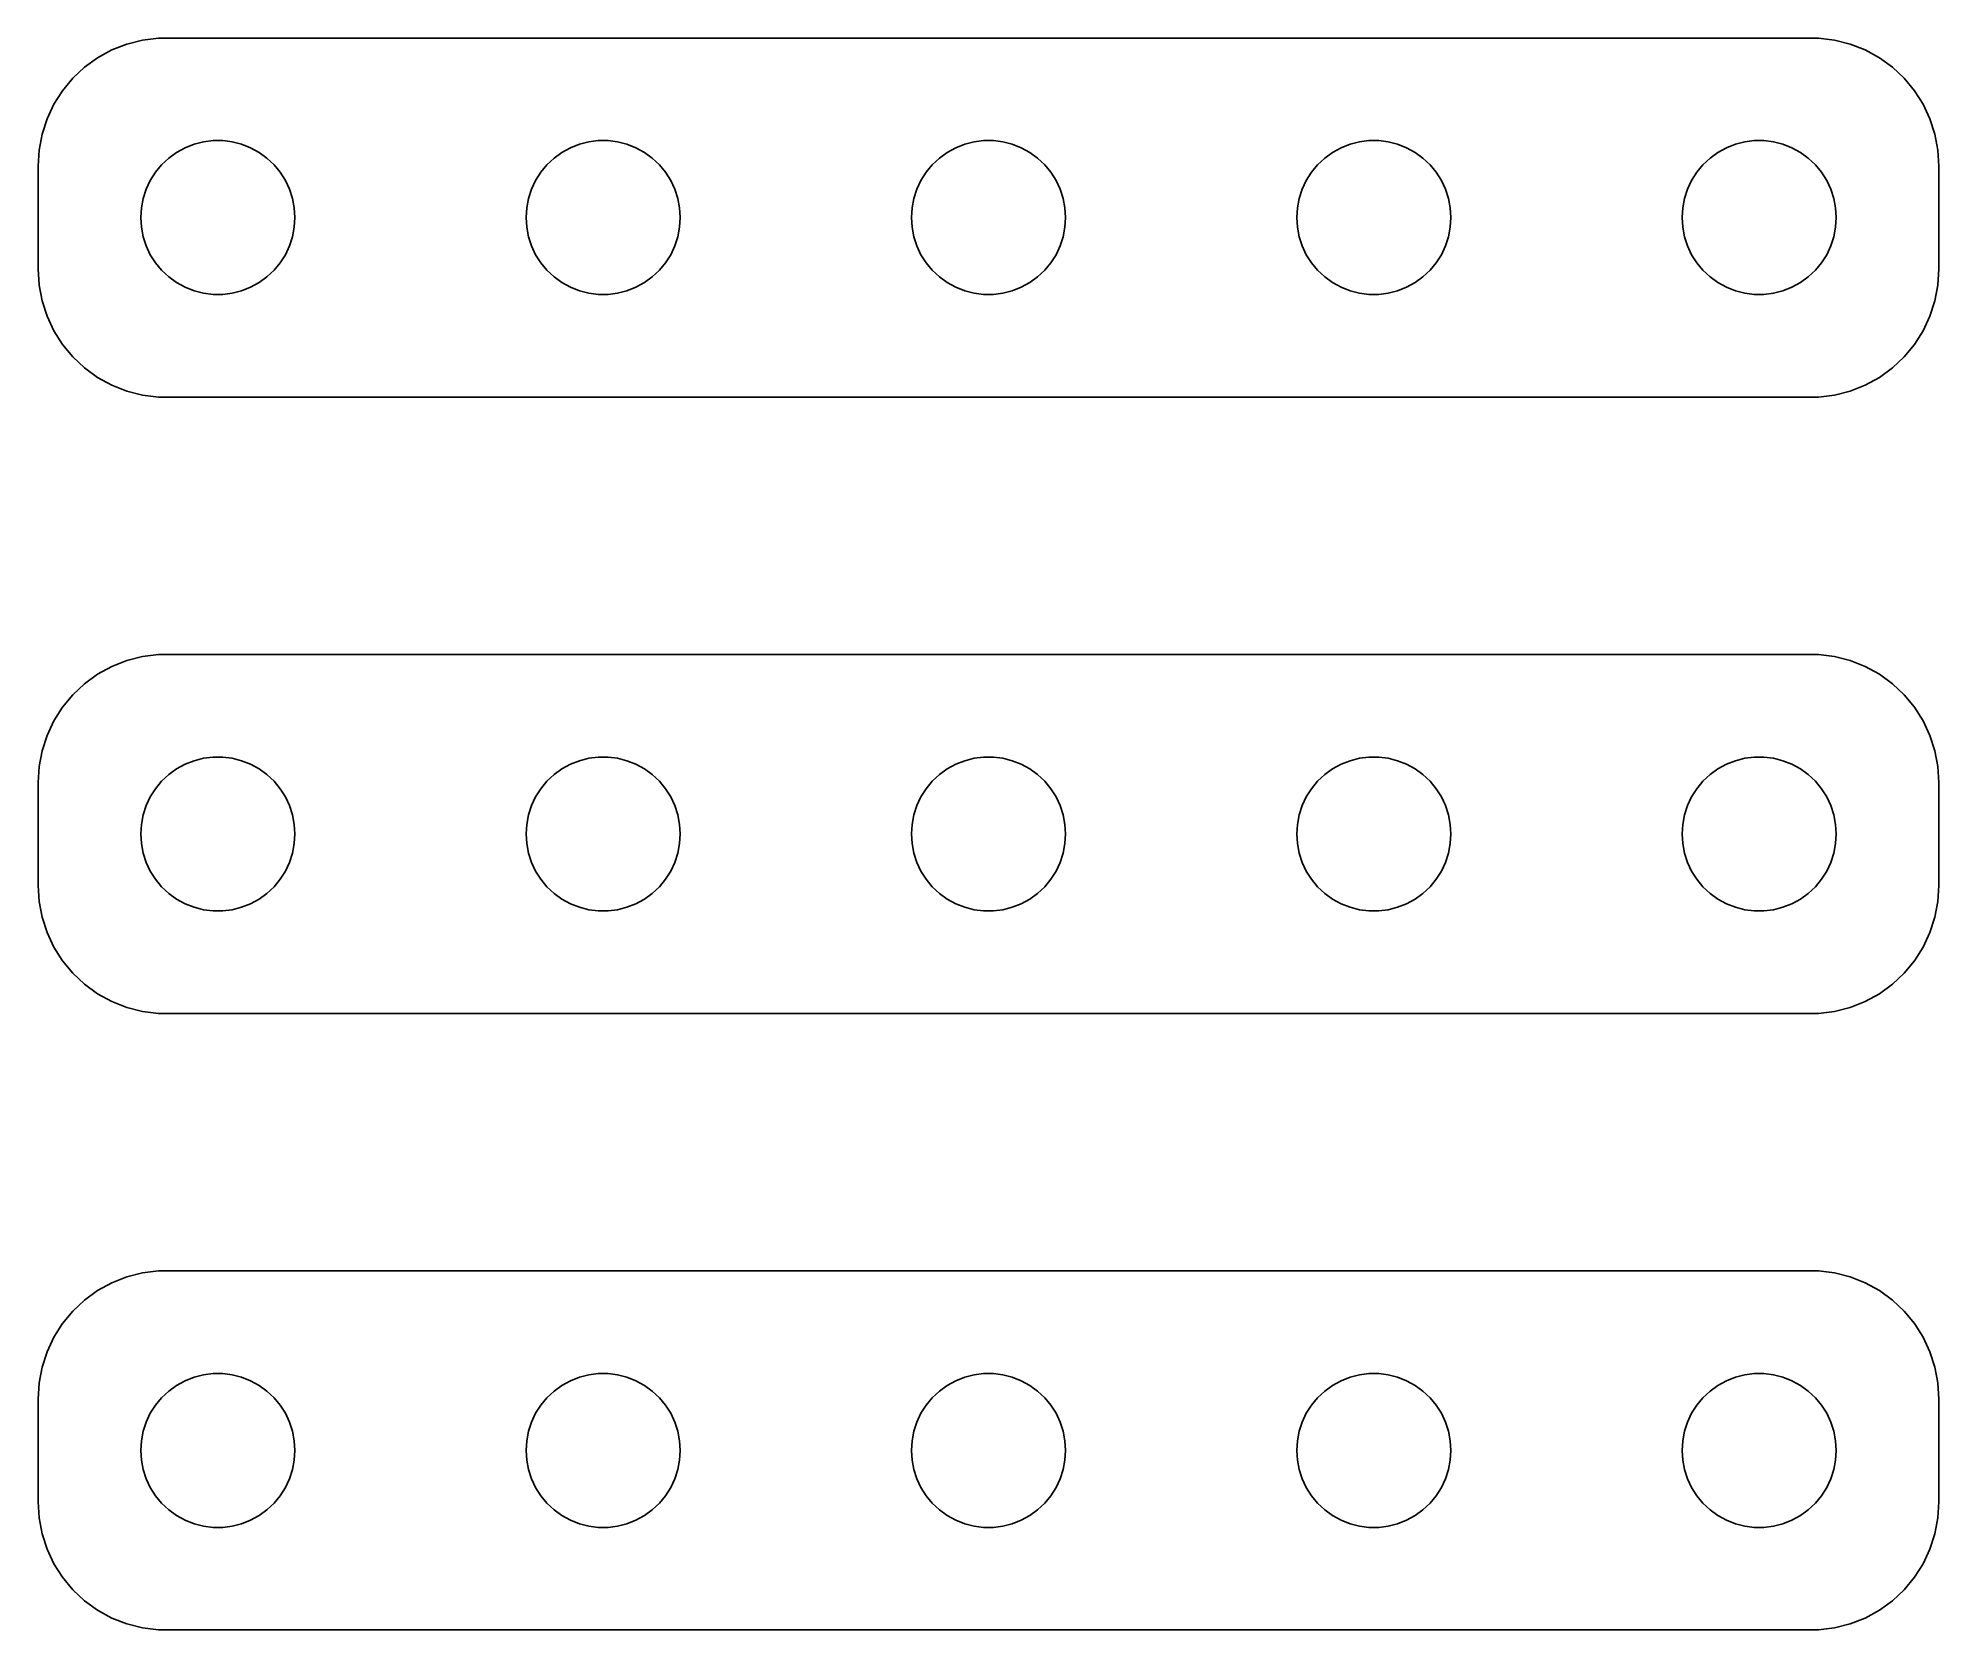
# Model space of a CAD drawing. Header units: metres. Extents: x -37 to 37, y 41 to 103.
import ezdxf

# ---------------------------------------------------------------- set-up
doc = ezdxf.new("R2010")
doc.units = ezdxf.units.M

msp = doc.modelspace()

# ---------------------------------------------------------------- linework, layer by layer
for p, q in [((-32.9369, 102.911), (-33.5451, 102.755)), ((-32.3139, 102.99), (-32.9369, 102.911)), ((32.3139, 102.99), (-32.3139, 102.99)), ((32.9369, 102.911), (32.3139, 102.99)), ((33.5451, 102.755), (32.9369, 102.911)), ((-34.6791, 102.222), (-35.1871, 101.853)), ((-34.1289, 102.524), (-34.6791, 102.222)), ((-33.5451, 102.755), (-34.1289, 102.524)), ((34.1289, 102.524), (33.5451, 102.755)), ((34.6791, 102.222), (34.1289, 102.524)), ((35.1871, 101.853), (34.6791, 102.222)), ((-35.6448, 101.423), (-36.0451, 100.939)), ((-35.1871, 101.853), (-35.6448, 101.423)), ((35.6448, 101.423), (35.1871, 101.853)), ((36.0451, 100.939), (35.6448, 101.423)), ((-36.0451, 100.939), (-36.3815, 100.409)), ((36.3815, 100.409), (36.0451, 100.939)), ((-36.3815, 100.409), (-36.6489, 99.8406)), ((36.6489, 99.8406), (36.3815, 100.409)), ((-36.8429, 99.2434), (-36.9606, 98.6267)), ((-36.6489, 99.8406), (-36.8429, 99.2434)), ((36.8429, 99.2434), (36.6489, 99.8406)), ((36.9606, 98.6267), (36.8429, 99.2434)), ((-36.9606, 98.6267), (-37, 98)), ((-31.9123, 98.3115), (-31.6075, 98.533)), ((-31.6075, 98.533), (-31.2773, 98.7145)), ((-31.2773, 98.7145), (-30.927, 98.8532)), ((-30.927, 98.8532), (-30.5621, 98.9469)), ((-30.5621, 98.9469), (-30.1884, 98.9941)), ((-30.1884, 98.9941), (-29.8116, 98.9941)), ((-29.8116, 98.9941), (-29.4379, 98.9469)), ((-29.4379, 98.9469), (-29.0729, 98.8532)), ((-29.0729, 98.8532), (-28.7227, 98.7145)), ((-28.7227, 98.7145), (-28.3925, 98.533)), ((-28.3925, 98.533), (-28.0877, 98.3115)), ((-16.9123, 98.3115), (-16.6075, 98.533)), ((-16.6075, 98.533), (-16.2773, 98.7145)), ((-16.2773, 98.7145), (-15.927, 98.8532)), ((-15.927, 98.8532), (-15.5621, 98.9469)), ((-15.5621, 98.9469), (-15.1884, 98.9941)), ((-15.1884, 98.9941), (-14.8116, 98.9941)), ((-14.8116, 98.9941), (-14.4379, 98.9469)), ((-14.4379, 98.9469), (-14.0729, 98.8532)), ((-14.0729, 98.8532), (-13.7227, 98.7145)), ((-13.7227, 98.7145), (-13.3925, 98.533)), ((-13.3925, 98.533), (-13.0877, 98.3115)), ((-1.91226, 98.3115), (-1.60747, 98.533)), ((-1.60747, 98.533), (-1.27733, 98.7145)), ((-1.27733, 98.7145), (-0.92705, 98.8532)), ((-0.92705, 98.8532), (-0.56213, 98.9469)), ((-0.56213, 98.9469), (-0.18837, 98.9941)), ((-0.18837, 98.9941), (0.18837, 98.9941)), ((0.18837, 98.9941), (0.56213, 98.9469)), ((0.56213, 98.9469), (0.92705, 98.8532)), ((0.92705, 98.8532), (1.27733, 98.7145)), ((1.27733, 98.7145), (1.60747, 98.533)), ((1.60747, 98.533), (1.91226, 98.3115)), ((13.0877, 98.3115), (13.3925, 98.533)), ((13.3925, 98.533), (13.7227, 98.7145)), ((13.7227, 98.7145), (14.0729, 98.8532)), ((14.0729, 98.8532), (14.4379, 98.9469)), ((14.4379, 98.9469), (14.8116, 98.9941)), ((14.8116, 98.9941), (15.1884, 98.9941)), ((15.1884, 98.9941), (15.5621, 98.9469)), ((15.5621, 98.9469), (15.927, 98.8532)), ((15.927, 98.8532), (16.2773, 98.7145)), ((16.2773, 98.7145), (16.6075, 98.533)), ((16.6075, 98.533), (16.9123, 98.3115)), ((28.0877, 98.3115), (28.3925, 98.533)), ((28.3925, 98.533), (28.7227, 98.7145)), ((28.7227, 98.7145), (29.0729, 98.8532)), ((29.0729, 98.8532), (29.4379, 98.9469)), ((29.4379, 98.9469), (29.8116, 98.9941)), ((29.8116, 98.9941), (30.1884, 98.9941)), ((30.1884, 98.9941), (30.5621, 98.9469)), ((30.5621, 98.9469), (30.927, 98.8532)), ((30.927, 98.8532), (31.2773, 98.7145)), ((31.2773, 98.7145), (31.6075, 98.533)), ((31.6075, 98.533), (31.9123, 98.3115)), ((37, 98), (36.9606, 98.6267)), ((-37, 98), (-37, 94)), ((-32.6289, 97.4453), (-32.427, 97.7634)), ((-32.427, 97.7634), (-32.1869, 98.0536)), ((-32.1869, 98.0536), (-31.9123, 98.3115)), ((-28.0877, 98.3115), (-27.8131, 98.0536)), ((-27.8131, 98.0536), (-27.5729, 97.7634)), ((-27.5729, 97.7634), (-27.3711, 97.4453)), ((-17.6289, 97.4453), (-17.427, 97.7634)), ((-17.427, 97.7634), (-17.1869, 98.0536)), ((-17.1869, 98.0536), (-16.9123, 98.3115)), ((-13.0877, 98.3115), (-12.8131, 98.0536)), ((-12.8131, 98.0536), (-12.5729, 97.7634)), ((-12.5729, 97.7634), (-12.3711, 97.4453)), ((-2.62891, 97.4453), (-2.42705, 97.7634)), ((-2.42705, 97.7634), (-2.1869, 98.0536)), ((-2.1869, 98.0536), (-1.91226, 98.3115)), ((1.91226, 98.3115), (2.1869, 98.0536)), ((2.1869, 98.0536), (2.42705, 97.7634)), ((2.42705, 97.7634), (2.62891, 97.4453)), ((12.3711, 97.4453), (12.5729, 97.7634)), ((12.5729, 97.7634), (12.8131, 98.0536)), ((12.8131, 98.0536), (13.0877, 98.3115)), ((16.9123, 98.3115), (17.1869, 98.0536)), ((17.1869, 98.0536), (17.427, 97.7634)), ((17.427, 97.7634), (17.6289, 97.4453)), ((27.3711, 97.4453), (27.5729, 97.7634)), ((27.5729, 97.7634), (27.8131, 98.0536)), ((27.8131, 98.0536), (28.0877, 98.3115)), ((31.9123, 98.3115), (32.1869, 98.0536)), ((32.1869, 98.0536), (32.427, 97.7634)), ((32.427, 97.7634), (32.6289, 97.4453)), ((37, 94), (37, 98)), ((-32.9057, 96.7461), (-32.7893, 97.1044)), ((-32.7893, 97.1044), (-32.6289, 97.4453)), ((-27.3711, 97.4453), (-27.2107, 97.1044)), ((-27.2107, 97.1044), (-27.0942, 96.7461)), ((-17.9057, 96.7461), (-17.7893, 97.1044)), ((-17.7893, 97.1044), (-17.6289, 97.4453)), ((-12.3711, 97.4453), (-12.2107, 97.1044)), ((-12.2107, 97.1044), (-12.0942, 96.7461)), ((-2.90575, 96.7461), (-2.78932, 97.1044)), ((-2.78932, 97.1044), (-2.62891, 97.4453)), ((2.62891, 97.4453), (2.78932, 97.1044)), ((2.78932, 97.1044), (2.90575, 96.7461)), ((12.0942, 96.7461), (12.2107, 97.1044)), ((12.2107, 97.1044), (12.3711, 97.4453)), ((17.6289, 97.4453), (17.7893, 97.1044)), ((17.7893, 97.1044), (17.9057, 96.7461)), ((27.0942, 96.7461), (27.2107, 97.1044)), ((27.2107, 97.1044), (27.3711, 97.4453)), ((32.6289, 97.4453), (32.7893, 97.1044)), ((32.7893, 97.1044), (32.9057, 96.7461)), ((-33, 96), (-32.9763, 96.376)), ((-32.9763, 96.376), (-32.9057, 96.7461)), ((-27.0942, 96.7461), (-27.0237, 96.376)), ((-27.0237, 96.376), (-27, 96)), ((-18, 96), (-17.9763, 96.376)), ((-17.9763, 96.376), (-17.9057, 96.7461)), ((-12.0942, 96.7461), (-12.0237, 96.376)), ((-12.0237, 96.376), (-12, 96)), ((-3, 96), (-2.97633, 96.376)), ((-2.97633, 96.376), (-2.90575, 96.7461)), ((2.90575, 96.7461), (2.97633, 96.376)), ((2.97633, 96.376), (3, 96)), ((12, 96), (12.0237, 96.376)), ((12.0237, 96.376), (12.0942, 96.7461)), ((17.9057, 96.7461), (17.9763, 96.376)), ((17.9763, 96.376), (18, 96)), ((27, 96), (27.0237, 96.376)), ((27.0237, 96.376), (27.0942, 96.7461)), ((32.9057, 96.7461), (32.9763, 96.376)), ((32.9763, 96.376), (33, 96)), ((-32.9763, 95.624), (-33, 96)), ((-32.9057, 95.2539), (-32.9763, 95.624)), ((-27.0237, 95.624), (-27.0942, 95.2539)), ((-27, 96), (-27.0237, 95.624)), ((-17.9763, 95.624), (-18, 96)), ((-17.9057, 95.2539), (-17.9763, 95.624)), ((-12.0237, 95.624), (-12.0942, 95.2539)), ((-12, 96), (-12.0237, 95.624)), ((-2.97633, 95.624), (-3, 96)), ((-2.90575, 95.2539), (-2.97633, 95.624)), ((2.97633, 95.624), (2.90575, 95.2539)), ((3, 96), (2.97633, 95.624)), ((12.0237, 95.624), (12, 96)), ((12.0942, 95.2539), (12.0237, 95.624)), ((17.9763, 95.624), (17.9057, 95.2539)), ((18, 96), (17.9763, 95.624)), ((27.0237, 95.624), (27, 96)), ((27.0942, 95.2539), (27.0237, 95.624)), ((32.9763, 95.624), (32.9057, 95.2539)), ((33, 96), (32.9763, 95.624)), ((-32.7893, 94.8956), (-32.9057, 95.2539)), ((-32.6289, 94.5547), (-32.7893, 94.8956)), ((-27.2107, 94.8956), (-27.3711, 94.5547)), ((-27.0942, 95.2539), (-27.2107, 94.8956)), ((-17.7893, 94.8956), (-17.9057, 95.2539)), ((-17.6289, 94.5547), (-17.7893, 94.8956)), ((-12.2107, 94.8956), (-12.3711, 94.5547)), ((-12.0942, 95.2539), (-12.2107, 94.8956)), ((-2.78932, 94.8956), (-2.90575, 95.2539)), ((-2.62891, 94.5547), (-2.78932, 94.8956)), ((2.78932, 94.8956), (2.62891, 94.5547)), ((2.90575, 95.2539), (2.78932, 94.8956)), ((12.2107, 94.8956), (12.0942, 95.2539)), ((12.3711, 94.5547), (12.2107, 94.8956)), ((17.7893, 94.8956), (17.6289, 94.5547)), ((17.9057, 95.2539), (17.7893, 94.8956)), ((27.2107, 94.8956), (27.0942, 95.2539)), ((27.3711, 94.5547), (27.2107, 94.8956)), ((32.7893, 94.8956), (32.6289, 94.5547)), ((32.9057, 95.2539), (32.7893, 94.8956)), ((-37, 94), (-36.9606, 93.3733)), ((-32.427, 94.2366), (-32.6289, 94.5547)), ((-32.1869, 93.9464), (-32.427, 94.2366)), ((-27.5729, 94.2366), (-27.8131, 93.9464)), ((-27.3711, 94.5547), (-27.5729, 94.2366)), ((-17.427, 94.2366), (-17.6289, 94.5547)), ((-17.1869, 93.9464), (-17.427, 94.2366)), ((-12.5729, 94.2366), (-12.8131, 93.9464)), ((-12.3711, 94.5547), (-12.5729, 94.2366)), ((-2.42705, 94.2366), (-2.62891, 94.5547)), ((-2.1869, 93.9464), (-2.42705, 94.2366)), ((2.42705, 94.2366), (2.1869, 93.9464)), ((2.62891, 94.5547), (2.42705, 94.2366)), ((12.5729, 94.2366), (12.3711, 94.5547)), ((12.8131, 93.9464), (12.5729, 94.2366)), ((17.427, 94.2366), (17.1869, 93.9464)), ((17.6289, 94.5547), (17.427, 94.2366)), ((27.5729, 94.2366), (27.3711, 94.5547)), ((27.8131, 93.9464), (27.5729, 94.2366)), ((32.427, 94.2366), (32.1869, 93.9464)), ((32.6289, 94.5547), (32.427, 94.2366)), ((36.9606, 93.3733), (37, 94)), ((-36.9606, 93.3733), (-36.8429, 92.7566)), ((-31.9123, 93.6885), (-32.1869, 93.9464)), ((-31.6075, 93.467), (-31.9123, 93.6885)), ((-31.2773, 93.2855), (-31.6075, 93.467)), ((-30.927, 93.1468), (-31.2773, 93.2855)), ((-28.7227, 93.2855), (-29.0729, 93.1468)), ((-28.3925, 93.467), (-28.7227, 93.2855)), ((-28.0877, 93.6885), (-28.3925, 93.467)), ((-27.8131, 93.9464), (-28.0877, 93.6885)), ((-16.9123, 93.6885), (-17.1869, 93.9464)), ((-16.6075, 93.467), (-16.9123, 93.6885)), ((-16.2773, 93.2855), (-16.6075, 93.467)), ((-15.927, 93.1468), (-16.2773, 93.2855)), ((-13.7227, 93.2855), (-14.0729, 93.1468)), ((-13.3925, 93.467), (-13.7227, 93.2855)), ((-13.0877, 93.6885), (-13.3925, 93.467)), ((-12.8131, 93.9464), (-13.0877, 93.6885)), ((-1.91226, 93.6885), (-2.1869, 93.9464)), ((-1.60747, 93.467), (-1.91226, 93.6885)), ((-1.27733, 93.2855), (-1.60747, 93.467)), ((-0.92705, 93.1468), (-1.27733, 93.2855)), ((1.27733, 93.2855), (0.92705, 93.1468)), ((1.60747, 93.467), (1.27733, 93.2855)), ((1.91226, 93.6885), (1.60747, 93.467)), ((2.1869, 93.9464), (1.91226, 93.6885)), ((13.0877, 93.6885), (12.8131, 93.9464)), ((13.3925, 93.467), (13.0877, 93.6885)), ((13.7227, 93.2855), (13.3925, 93.467)), ((14.0729, 93.1468), (13.7227, 93.2855)), ((16.2773, 93.2855), (15.927, 93.1468)), ((16.6075, 93.467), (16.2773, 93.2855)), ((16.9123, 93.6885), (16.6075, 93.467)), ((17.1869, 93.9464), (16.9123, 93.6885)), ((28.0877, 93.6885), (27.8131, 93.9464)), ((28.3925, 93.467), (28.0877, 93.6885)), ((28.7227, 93.2855), (28.3925, 93.467)), ((29.0729, 93.1468), (28.7227, 93.2855)), ((31.2773, 93.2855), (30.927, 93.1468)), ((31.6075, 93.467), (31.2773, 93.2855)), ((31.9123, 93.6885), (31.6075, 93.467)), ((32.1869, 93.9464), (31.9123, 93.6885)), ((36.8429, 92.7566), (36.9606, 93.3733)), ((-36.8429, 92.7566), (-36.6489, 92.1594)), ((-30.5621, 93.0531), (-30.927, 93.1468)), ((-30.1884, 93.0059), (-30.5621, 93.0531)), ((-29.8116, 93.0059), (-30.1884, 93.0059)), ((-29.4379, 93.0531), (-29.8116, 93.0059)), ((-29.0729, 93.1468), (-29.4379, 93.0531)), ((-15.5621, 93.0531), (-15.927, 93.1468)), ((-15.1884, 93.0059), (-15.5621, 93.0531)), ((-14.8116, 93.0059), (-15.1884, 93.0059)), ((-14.4379, 93.0531), (-14.8116, 93.0059)), ((-14.0729, 93.1468), (-14.4379, 93.0531)), ((-0.56213, 93.0531), (-0.92705, 93.1468)), ((-0.18837, 93.0059), (-0.56213, 93.0531)), ((0.18837, 93.0059), (-0.18837, 93.0059)), ((0.56213, 93.0531), (0.18837, 93.0059)), ((0.92705, 93.1468), (0.56213, 93.0531)), ((14.4379, 93.0531), (14.0729, 93.1468)), ((14.8116, 93.0059), (14.4379, 93.0531)), ((15.1884, 93.0059), (14.8116, 93.0059)), ((15.5621, 93.0531), (15.1884, 93.0059)), ((15.927, 93.1468), (15.5621, 93.0531)), ((29.4379, 93.0531), (29.0729, 93.1468)), ((29.8116, 93.0059), (29.4379, 93.0531)), ((30.1884, 93.0059), (29.8116, 93.0059)), ((30.5621, 93.0531), (30.1884, 93.0059)), ((30.927, 93.1468), (30.5621, 93.0531)), ((36.6489, 92.1594), (36.8429, 92.7566)), ((-36.6489, 92.1594), (-36.3815, 91.5912)), ((36.3815, 91.5912), (36.6489, 92.1594)), ((-36.3815, 91.5912), (-36.0451, 91.0611)), ((-36.0451, 91.0611), (-35.6448, 90.5773)), ((35.6448, 90.5773), (36.0451, 91.0611)), ((36.0451, 91.0611), (36.3815, 91.5912)), ((-35.6448, 90.5773), (-35.1871, 90.1474)), ((35.1871, 90.1474), (35.6448, 90.5773)), ((-35.1871, 90.1474), (-34.6791, 89.7784)), ((-34.6791, 89.7784), (-34.1289, 89.4759)), ((34.1289, 89.4759), (34.6791, 89.7784)), ((34.6791, 89.7784), (35.1871, 90.1474)), ((-34.1289, 89.4759), (-33.5451, 89.2447)), ((-33.5451, 89.2447), (-32.9369, 89.0886)), ((-32.9369, 89.0886), (-32.3139, 89.0099)), ((-32.3139, 89.0099), (32.3139, 89.0099)), ((32.3139, 89.0099), (32.9369, 89.0886)), ((32.9369, 89.0886), (33.5451, 89.2447)), ((33.5451, 89.2447), (34.1289, 89.4759)), ((-34.1289, 78.5241), (-34.6791, 78.2216)), ((-33.5451, 78.7553), (-34.1289, 78.5241)), ((-32.9369, 78.9114), (-33.5451, 78.7553)), ((-32.3139, 78.9901), (-32.9369, 78.9114)), ((32.3139, 78.9901), (-32.3139, 78.9901)), ((32.9369, 78.9114), (32.3139, 78.9901)), ((33.5451, 78.7553), (32.9369, 78.9114)), ((34.1289, 78.5241), (33.5451, 78.7553)), ((34.6791, 78.2216), (34.1289, 78.5241)), ((-35.1871, 77.8526), (-35.6448, 77.4227)), ((-34.6791, 78.2216), (-35.1871, 77.8526)), ((35.1871, 77.8526), (34.6791, 78.2216)), ((35.6448, 77.4227), (35.1871, 77.8526)), ((-35.6448, 77.4227), (-36.0451, 76.9389)), ((36.0451, 76.9389), (35.6448, 77.4227)), ((-36.3815, 76.4088), (-36.6489, 75.8406)), ((-36.0451, 76.9389), (-36.3815, 76.4088)), ((36.3815, 76.4088), (36.0451, 76.9389)), ((36.6489, 75.8406), (36.3815, 76.4088)), ((-36.6489, 75.8406), (-36.8429, 75.2434)), ((36.8429, 75.2434), (36.6489, 75.8406)), ((-36.8429, 75.2434), (-36.9606, 74.6267)), ((-31.2773, 74.7145), (-30.927, 74.8532)), ((-30.927, 74.8532), (-30.5621, 74.9469)), ((-30.5621, 74.9469), (-30.1884, 74.9941)), ((-30.1884, 74.9941), (-29.8116, 74.9941)), ((-29.8116, 74.9941), (-29.4379, 74.9469)), ((-29.4379, 74.9469), (-29.0729, 74.8532)), ((-29.0729, 74.8532), (-28.7227, 74.7145)), ((-16.2773, 74.7145), (-15.927, 74.8532)), ((-15.927, 74.8532), (-15.5621, 74.9469)), ((-15.5621, 74.9469), (-15.1884, 74.9941)), ((-15.1884, 74.9941), (-14.8116, 74.9941)), ((-14.8116, 74.9941), (-14.4379, 74.9469)), ((-14.4379, 74.9469), (-14.0729, 74.8532)), ((-14.0729, 74.8532), (-13.7227, 74.7145)), ((-1.27733, 74.7145), (-0.92705, 74.8532)), ((-0.92705, 74.8532), (-0.56213, 74.9469)), ((-0.56213, 74.9469), (-0.18837, 74.9941)), ((-0.18837, 74.9941), (0.18837, 74.9941)), ((0.18837, 74.9941), (0.56213, 74.9469)), ((0.56213, 74.9469), (0.92705, 74.8532)), ((0.92705, 74.8532), (1.27733, 74.7145)), ((13.7227, 74.7145), (14.0729, 74.8532)), ((14.0729, 74.8532), (14.4379, 74.9469)), ((14.4379, 74.9469), (14.8116, 74.9941)), ((14.8116, 74.9941), (15.1884, 74.9941)), ((15.1884, 74.9941), (15.5621, 74.9469)), ((15.5621, 74.9469), (15.927, 74.8532)), ((15.927, 74.8532), (16.2773, 74.7145)), ((28.7227, 74.7145), (29.0729, 74.8532)), ((29.0729, 74.8532), (29.4379, 74.9469)), ((29.4379, 74.9469), (29.8116, 74.9941)), ((29.8116, 74.9941), (30.1884, 74.9941)), ((30.1884, 74.9941), (30.5621, 74.9469)), ((30.5621, 74.9469), (30.927, 74.8532)), ((30.927, 74.8532), (31.2773, 74.7145)), ((36.9606, 74.6267), (36.8429, 75.2434)), ((-36.9606, 74.6267), (-37, 74)), ((-37, 74), (-37, 70)), ((-32.427, 73.7634), (-32.1869, 74.0536)), ((-32.1869, 74.0536), (-31.9123, 74.3115)), ((-31.9123, 74.3115), (-31.6075, 74.533)), ((-31.6075, 74.533), (-31.2773, 74.7145)), ((-28.7227, 74.7145), (-28.3925, 74.533)), ((-28.3925, 74.533), (-28.0877, 74.3115)), ((-28.0877, 74.3115), (-27.8131, 74.0536)), ((-27.8131, 74.0536), (-27.5729, 73.7634)), ((-17.427, 73.7634), (-17.1869, 74.0536)), ((-17.1869, 74.0536), (-16.9123, 74.3115)), ((-16.9123, 74.3115), (-16.6075, 74.533)), ((-16.6075, 74.533), (-16.2773, 74.7145)), ((-13.7227, 74.7145), (-13.3925, 74.533)), ((-13.3925, 74.533), (-13.0877, 74.3115)), ((-13.0877, 74.3115), (-12.8131, 74.0536)), ((-12.8131, 74.0536), (-12.5729, 73.7634)), ((-2.42705, 73.7634), (-2.1869, 74.0536)), ((-2.1869, 74.0536), (-1.91226, 74.3115)), ((-1.91226, 74.3115), (-1.60747, 74.533)), ((-1.60747, 74.533), (-1.27733, 74.7145)), ((1.27733, 74.7145), (1.60747, 74.533)), ((1.60747, 74.533), (1.91226, 74.3115)), ((1.91226, 74.3115), (2.1869, 74.0536)), ((2.1869, 74.0536), (2.42705, 73.7634)), ((12.5729, 73.7634), (12.8131, 74.0536)), ((12.8131, 74.0536), (13.0877, 74.3115)), ((13.0877, 74.3115), (13.3925, 74.533)), ((13.3925, 74.533), (13.7227, 74.7145)), ((16.2773, 74.7145), (16.6075, 74.533)), ((16.6075, 74.533), (16.9123, 74.3115)), ((16.9123, 74.3115), (17.1869, 74.0536)), ((17.1869, 74.0536), (17.427, 73.7634)), ((27.5729, 73.7634), (27.8131, 74.0536)), ((27.8131, 74.0536), (28.0877, 74.3115)), ((28.0877, 74.3115), (28.3925, 74.533)), ((28.3925, 74.533), (28.7227, 74.7145)), ((31.2773, 74.7145), (31.6075, 74.533)), ((31.6075, 74.533), (31.9123, 74.3115)), ((31.9123, 74.3115), (32.1869, 74.0536)), ((32.1869, 74.0536), (32.427, 73.7634)), ((37, 74), (36.9606, 74.6267)), ((37, 70), (37, 74)), ((-32.7893, 73.1044), (-32.6289, 73.4453)), ((-32.6289, 73.4453), (-32.427, 73.7634)), ((-27.5729, 73.7634), (-27.3711, 73.4453)), ((-27.3711, 73.4453), (-27.2107, 73.1044)), ((-17.7893, 73.1044), (-17.6289, 73.4453)), ((-17.6289, 73.4453), (-17.427, 73.7634)), ((-12.5729, 73.7634), (-12.3711, 73.4453)), ((-12.3711, 73.4453), (-12.2107, 73.1044)), ((-2.78932, 73.1044), (-2.62891, 73.4453)), ((-2.62891, 73.4453), (-2.42705, 73.7634)), ((2.42705, 73.7634), (2.62891, 73.4453)), ((2.62891, 73.4453), (2.78932, 73.1044)), ((12.2107, 73.1044), (12.3711, 73.4453)), ((12.3711, 73.4453), (12.5729, 73.7634)), ((17.427, 73.7634), (17.6289, 73.4453)), ((17.6289, 73.4453), (17.7893, 73.1044)), ((27.2107, 73.1044), (27.3711, 73.4453)), ((27.3711, 73.4453), (27.5729, 73.7634)), ((32.427, 73.7634), (32.6289, 73.4453)), ((32.6289, 73.4453), (32.7893, 73.1044)), ((-32.9763, 72.376), (-32.9057, 72.7461)), ((-32.9057, 72.7461), (-32.7893, 73.1044)), ((-27.2107, 73.1044), (-27.0942, 72.7461)), ((-27.0942, 72.7461), (-27.0237, 72.376)), ((-17.9763, 72.376), (-17.9057, 72.7461)), ((-17.9057, 72.7461), (-17.7893, 73.1044)), ((-12.2107, 73.1044), (-12.0942, 72.7461)), ((-12.0942, 72.7461), (-12.0237, 72.376)), ((-2.97633, 72.376), (-2.90575, 72.7461)), ((-2.90575, 72.7461), (-2.78932, 73.1044)), ((2.78932, 73.1044), (2.90575, 72.7461)), ((2.90575, 72.7461), (2.97633, 72.376)), ((12.0237, 72.376), (12.0942, 72.7461)), ((12.0942, 72.7461), (12.2107, 73.1044)), ((17.7893, 73.1044), (17.9057, 72.7461)), ((17.9057, 72.7461), (17.9763, 72.376)), ((27.0237, 72.376), (27.0942, 72.7461)), ((27.0942, 72.7461), (27.2107, 73.1044)), ((32.7893, 73.1044), (32.9057, 72.7461)), ((32.9057, 72.7461), (32.9763, 72.376)), ((-33, 72), (-32.9763, 72.376)), ((-32.9763, 71.624), (-33, 72)), ((-27.0237, 72.376), (-27, 72)), ((-27, 72), (-27.0237, 71.624)), ((-18, 72), (-17.9763, 72.376)), ((-17.9763, 71.624), (-18, 72)), ((-12.0237, 72.376), (-12, 72)), ((-12, 72), (-12.0237, 71.624)), ((-3, 72), (-2.97633, 72.376)), ((-2.97633, 71.624), (-3, 72)), ((2.97633, 72.376), (3, 72)), ((3, 72), (2.97633, 71.624)), ((12, 72), (12.0237, 72.376)), ((12.0237, 71.624), (12, 72)), ((17.9763, 72.376), (18, 72)), ((18, 72), (17.9763, 71.624)), ((27, 72), (27.0237, 72.376)), ((27.0237, 71.624), (27, 72)), ((32.9763, 72.376), (33, 72)), ((33, 72), (32.9763, 71.624)), ((-32.9057, 71.2539), (-32.9763, 71.624)), ((-32.7893, 70.8956), (-32.9057, 71.2539)), ((-27.0942, 71.2539), (-27.2107, 70.8956)), ((-27.0237, 71.624), (-27.0942, 71.2539)), ((-17.9057, 71.2539), (-17.9763, 71.624)), ((-17.7893, 70.8956), (-17.9057, 71.2539)), ((-12.0942, 71.2539), (-12.2107, 70.8956)), ((-12.0237, 71.624), (-12.0942, 71.2539)), ((-2.90575, 71.2539), (-2.97633, 71.624)), ((-2.78932, 70.8956), (-2.90575, 71.2539)), ((2.90575, 71.2539), (2.78932, 70.8956)), ((2.97633, 71.624), (2.90575, 71.2539)), ((12.0942, 71.2539), (12.0237, 71.624)), ((12.2107, 70.8956), (12.0942, 71.2539)), ((17.9057, 71.2539), (17.7893, 70.8956)), ((17.9763, 71.624), (17.9057, 71.2539)), ((27.0942, 71.2539), (27.0237, 71.624)), ((27.2107, 70.8956), (27.0942, 71.2539)), ((32.9057, 71.2539), (32.7893, 70.8956)), ((32.9763, 71.624), (32.9057, 71.2539)), ((-32.6289, 70.5547), (-32.7893, 70.8956)), ((-32.427, 70.2366), (-32.6289, 70.5547)), ((-27.3711, 70.5547), (-27.5729, 70.2366)), ((-27.2107, 70.8956), (-27.3711, 70.5547)), ((-17.6289, 70.5547), (-17.7893, 70.8956)), ((-17.427, 70.2366), (-17.6289, 70.5547)), ((-12.3711, 70.5547), (-12.5729, 70.2366)), ((-12.2107, 70.8956), (-12.3711, 70.5547)), ((-2.62891, 70.5547), (-2.78932, 70.8956)), ((-2.42705, 70.2366), (-2.62891, 70.5547)), ((2.62891, 70.5547), (2.42705, 70.2366)), ((2.78932, 70.8956), (2.62891, 70.5547)), ((12.3711, 70.5547), (12.2107, 70.8956)), ((12.5729, 70.2366), (12.3711, 70.5547)), ((17.6289, 70.5547), (17.427, 70.2366)), ((17.7893, 70.8956), (17.6289, 70.5547)), ((27.3711, 70.5547), (27.2107, 70.8956)), ((27.5729, 70.2366), (27.3711, 70.5547)), ((32.6289, 70.5547), (32.427, 70.2366)), ((32.7893, 70.8956), (32.6289, 70.5547)), ((-37, 70), (-36.9606, 69.3733)), ((-32.1869, 69.9464), (-32.427, 70.2366)), ((-31.9123, 69.6885), (-32.1869, 69.9464)), ((-31.6075, 69.467), (-31.9123, 69.6885)), ((-28.0877, 69.6885), (-28.3925, 69.467)), ((-27.8131, 69.9464), (-28.0877, 69.6885)), ((-27.5729, 70.2366), (-27.8131, 69.9464)), ((-17.1869, 69.9464), (-17.427, 70.2366)), ((-16.9123, 69.6885), (-17.1869, 69.9464)), ((-16.6075, 69.467), (-16.9123, 69.6885)), ((-13.0877, 69.6885), (-13.3925, 69.467)), ((-12.8131, 69.9464), (-13.0877, 69.6885)), ((-12.5729, 70.2366), (-12.8131, 69.9464)), ((-2.1869, 69.9464), (-2.42705, 70.2366)), ((-1.91226, 69.6885), (-2.1869, 69.9464)), ((-1.60747, 69.467), (-1.91226, 69.6885)), ((1.91226, 69.6885), (1.60747, 69.467)), ((2.1869, 69.9464), (1.91226, 69.6885)), ((2.42705, 70.2366), (2.1869, 69.9464)), ((12.8131, 69.9464), (12.5729, 70.2366)), ((13.0877, 69.6885), (12.8131, 69.9464)), ((13.3925, 69.467), (13.0877, 69.6885)), ((16.9123, 69.6885), (16.6075, 69.467)), ((17.1869, 69.9464), (16.9123, 69.6885)), ((17.427, 70.2366), (17.1869, 69.9464)), ((27.8131, 69.9464), (27.5729, 70.2366)), ((28.0877, 69.6885), (27.8131, 69.9464)), ((28.3925, 69.467), (28.0877, 69.6885)), ((31.9123, 69.6885), (31.6075, 69.467)), ((32.1869, 69.9464), (31.9123, 69.6885)), ((32.427, 70.2366), (32.1869, 69.9464)), ((36.9606, 69.3733), (37, 70)), ((-36.9606, 69.3733), (-36.8429, 68.7566)), ((-31.2773, 69.2855), (-31.6075, 69.467)), ((-30.927, 69.1468), (-31.2773, 69.2855)), ((-30.5621, 69.0531), (-30.927, 69.1468)), ((-30.1884, 69.0059), (-30.5621, 69.0531)), ((-29.8116, 69.0059), (-30.1884, 69.0059)), ((-29.4379, 69.0531), (-29.8116, 69.0059)), ((-29.0729, 69.1468), (-29.4379, 69.0531)), ((-28.7227, 69.2855), (-29.0729, 69.1468)), ((-28.3925, 69.467), (-28.7227, 69.2855)), ((-16.2773, 69.2855), (-16.6075, 69.467)), ((-15.927, 69.1468), (-16.2773, 69.2855)), ((-15.5621, 69.0531), (-15.927, 69.1468)), ((-15.1884, 69.0059), (-15.5621, 69.0531)), ((-14.8116, 69.0059), (-15.1884, 69.0059)), ((-14.4379, 69.0531), (-14.8116, 69.0059)), ((-14.0729, 69.1468), (-14.4379, 69.0531)), ((-13.7227, 69.2855), (-14.0729, 69.1468)), ((-13.3925, 69.467), (-13.7227, 69.2855)), ((-1.27733, 69.2855), (-1.60747, 69.467)), ((-0.92705, 69.1468), (-1.27733, 69.2855)), ((-0.56213, 69.0531), (-0.92705, 69.1468)), ((-0.18837, 69.0059), (-0.56213, 69.0531)), ((0.18837, 69.0059), (-0.18837, 69.0059)), ((0.56213, 69.0531), (0.18837, 69.0059)), ((0.92705, 69.1468), (0.56213, 69.0531)), ((1.27733, 69.2855), (0.92705, 69.1468)), ((1.60747, 69.467), (1.27733, 69.2855)), ((13.7227, 69.2855), (13.3925, 69.467)), ((14.0729, 69.1468), (13.7227, 69.2855)), ((14.4379, 69.0531), (14.0729, 69.1468)), ((14.8116, 69.0059), (14.4379, 69.0531)), ((15.1884, 69.0059), (14.8116, 69.0059)), ((15.5621, 69.0531), (15.1884, 69.0059)), ((15.927, 69.1468), (15.5621, 69.0531)), ((16.2773, 69.2855), (15.927, 69.1468)), ((16.6075, 69.467), (16.2773, 69.2855)), ((28.7227, 69.2855), (28.3925, 69.467)), ((29.0729, 69.1468), (28.7227, 69.2855)), ((29.4379, 69.0531), (29.0729, 69.1468)), ((29.8116, 69.0059), (29.4379, 69.0531)), ((30.1884, 69.0059), (29.8116, 69.0059)), ((30.5621, 69.0531), (30.1884, 69.0059)), ((30.927, 69.1468), (30.5621, 69.0531)), ((31.2773, 69.2855), (30.927, 69.1468)), ((31.6075, 69.467), (31.2773, 69.2855)), ((36.8429, 68.7566), (36.9606, 69.3733)), ((-36.8429, 68.7566), (-36.6489, 68.1594)), ((-36.6489, 68.1594), (-36.3815, 67.5912)), ((36.3815, 67.5912), (36.6489, 68.1594)), ((36.6489, 68.1594), (36.8429, 68.7566)), ((-36.3815, 67.5912), (-36.0451, 67.0611)), ((36.0451, 67.0611), (36.3815, 67.5912)), ((-36.0451, 67.0611), (-35.6448, 66.5773)), ((35.6448, 66.5773), (36.0451, 67.0611)), ((-35.6448, 66.5773), (-35.1871, 66.1474)), ((-35.1871, 66.1474), (-34.6791, 65.7784)), ((34.6791, 65.7784), (35.1871, 66.1474)), ((35.1871, 66.1474), (35.6448, 66.5773)), ((-34.6791, 65.7784), (-34.1289, 65.4759)), ((-34.1289, 65.4759), (-33.5451, 65.2447)), ((-33.5451, 65.2447), (-32.9369, 65.0886)), ((32.9369, 65.0886), (33.5451, 65.2447)), ((33.5451, 65.2447), (34.1289, 65.4759)), ((34.1289, 65.4759), (34.6791, 65.7784)), ((-32.9369, 65.0886), (-32.3139, 65.0099)), ((-32.3139, 65.0099), (32.3139, 65.0099)), ((32.3139, 65.0099), (32.9369, 65.0886)), ((-32.9369, 54.9114), (-33.5451, 54.7553)), ((-32.3139, 54.9901), (-32.9369, 54.9114)), ((32.3139, 54.9901), (-32.3139, 54.9901)), ((32.9369, 54.9114), (32.3139, 54.9901)), ((33.5451, 54.7553), (32.9369, 54.9114)), ((-34.6791, 54.2216), (-35.1871, 53.8526)), ((-34.1289, 54.5241), (-34.6791, 54.2216)), ((-33.5451, 54.7553), (-34.1289, 54.5241)), ((34.1289, 54.5241), (33.5451, 54.7553)), ((34.6791, 54.2216), (34.1289, 54.5241)), ((35.1871, 53.8526), (34.6791, 54.2216)), ((-35.6448, 53.4227), (-36.0451, 52.9389)), ((-35.1871, 53.8526), (-35.6448, 53.4227)), ((35.6448, 53.4227), (35.1871, 53.8526)), ((36.0451, 52.9389), (35.6448, 53.4227)), ((-36.0451, 52.9389), (-36.3815, 52.4088)), ((36.3815, 52.4088), (36.0451, 52.9389)), ((-36.6489, 51.8406), (-36.8429, 51.2434)), ((-36.3815, 52.4088), (-36.6489, 51.8406)), ((36.6489, 51.8406), (36.3815, 52.4088)), ((36.8429, 51.2434), (36.6489, 51.8406)), ((-36.8429, 51.2434), (-36.9606, 50.6267)), ((36.9606, 50.6267), (36.8429, 51.2434)), ((-36.9606, 50.6267), (-37, 50)), ((-31.9123, 50.3115), (-31.6075, 50.533)), ((-31.6075, 50.533), (-31.2773, 50.7145)), ((-31.2773, 50.7145), (-30.927, 50.8532)), ((-30.927, 50.8532), (-30.5621, 50.9469)), ((-30.5621, 50.9469), (-30.1884, 50.9941)), ((-30.1884, 50.9941), (-29.8116, 50.9941)), ((-29.8116, 50.9941), (-29.4379, 50.9469)), ((-29.4379, 50.9469), (-29.0729, 50.8532)), ((-29.0729, 50.8532), (-28.7227, 50.7145)), ((-28.7227, 50.7145), (-28.3925, 50.533)), ((-28.3925, 50.533), (-28.0877, 50.3115)), ((-16.9123, 50.3115), (-16.6075, 50.533)), ((-16.6075, 50.533), (-16.2773, 50.7145)), ((-16.2773, 50.7145), (-15.927, 50.8532)), ((-15.927, 50.8532), (-15.5621, 50.9469)), ((-15.5621, 50.9469), (-15.1884, 50.9941)), ((-15.1884, 50.9941), (-14.8116, 50.9941)), ((-14.8116, 50.9941), (-14.4379, 50.9469)), ((-14.4379, 50.9469), (-14.0729, 50.8532)), ((-14.0729, 50.8532), (-13.7227, 50.7145)), ((-13.7227, 50.7145), (-13.3925, 50.533)), ((-13.3925, 50.533), (-13.0877, 50.3115)), ((-1.91226, 50.3115), (-1.60747, 50.533)), ((-1.60747, 50.533), (-1.27733, 50.7145)), ((-1.27733, 50.7145), (-0.92705, 50.8532)), ((-0.92705, 50.8532), (-0.56213, 50.9469)), ((-0.56213, 50.9469), (-0.18837, 50.9941)), ((-0.18837, 50.9941), (0.18837, 50.9941)), ((0.18837, 50.9941), (0.56213, 50.9469)), ((0.56213, 50.9469), (0.92705, 50.8532)), ((0.92705, 50.8532), (1.27733, 50.7145)), ((1.27733, 50.7145), (1.60747, 50.533)), ((1.60747, 50.533), (1.91226, 50.3115)), ((13.0877, 50.3115), (13.3925, 50.533)), ((13.3925, 50.533), (13.7227, 50.7145)), ((13.7227, 50.7145), (14.0729, 50.8532)), ((14.0729, 50.8532), (14.4379, 50.9469)), ((14.4379, 50.9469), (14.8116, 50.9941)), ((14.8116, 50.9941), (15.1884, 50.9941)), ((15.1884, 50.9941), (15.5621, 50.9469)), ((15.5621, 50.9469), (15.927, 50.8532)), ((15.927, 50.8532), (16.2773, 50.7145)), ((16.2773, 50.7145), (16.6075, 50.533)), ((16.6075, 50.533), (16.9123, 50.3115)), ((28.0877, 50.3115), (28.3925, 50.533)), ((28.3925, 50.533), (28.7227, 50.7145)), ((28.7227, 50.7145), (29.0729, 50.8532)), ((29.0729, 50.8532), (29.4379, 50.9469)), ((29.4379, 50.9469), (29.8116, 50.9941)), ((29.8116, 50.9941), (30.1884, 50.9941)), ((30.1884, 50.9941), (30.5621, 50.9469)), ((30.5621, 50.9469), (30.927, 50.8532)), ((30.927, 50.8532), (31.2773, 50.7145)), ((31.2773, 50.7145), (31.6075, 50.533)), ((31.6075, 50.533), (31.9123, 50.3115)), ((37, 50), (36.9606, 50.6267)), ((-37, 50), (-37, 46)), ((-32.6289, 49.4453), (-32.427, 49.7634)), ((-32.427, 49.7634), (-32.1869, 50.0536)), ((-32.1869, 50.0536), (-31.9123, 50.3115)), ((-28.0877, 50.3115), (-27.8131, 50.0536)), ((-27.8131, 50.0536), (-27.5729, 49.7634)), ((-27.5729, 49.7634), (-27.3711, 49.4453)), ((-17.6289, 49.4453), (-17.427, 49.7634)), ((-17.427, 49.7634), (-17.1869, 50.0536)), ((-17.1869, 50.0536), (-16.9123, 50.3115)), ((-13.0877, 50.3115), (-12.8131, 50.0536)), ((-12.8131, 50.0536), (-12.5729, 49.7634)), ((-12.5729, 49.7634), (-12.3711, 49.4453)), ((-2.62891, 49.4453), (-2.42705, 49.7634)), ((-2.42705, 49.7634), (-2.1869, 50.0536)), ((-2.1869, 50.0536), (-1.91226, 50.3115)), ((1.91226, 50.3115), (2.1869, 50.0536)), ((2.1869, 50.0536), (2.42705, 49.7634)), ((2.42705, 49.7634), (2.62891, 49.4453)), ((12.3711, 49.4453), (12.5729, 49.7634)), ((12.5729, 49.7634), (12.8131, 50.0536)), ((12.8131, 50.0536), (13.0877, 50.3115)), ((16.9123, 50.3115), (17.1869, 50.0536)), ((17.1869, 50.0536), (17.427, 49.7634)), ((17.427, 49.7634), (17.6289, 49.4453)), ((27.3711, 49.4453), (27.5729, 49.7634)), ((27.5729, 49.7634), (27.8131, 50.0536)), ((27.8131, 50.0536), (28.0877, 50.3115)), ((31.9123, 50.3115), (32.1869, 50.0536)), ((32.1869, 50.0536), (32.427, 49.7634)), ((32.427, 49.7634), (32.6289, 49.4453)), ((37, 46), (37, 50)), ((-32.9057, 48.7461), (-32.7893, 49.1044)), ((-32.7893, 49.1044), (-32.6289, 49.4453)), ((-27.3711, 49.4453), (-27.2107, 49.1044)), ((-27.2107, 49.1044), (-27.0942, 48.7461)), ((-17.9057, 48.7461), (-17.7893, 49.1044)), ((-17.7893, 49.1044), (-17.6289, 49.4453)), ((-12.3711, 49.4453), (-12.2107, 49.1044)), ((-12.2107, 49.1044), (-12.0942, 48.7461)), ((-2.90575, 48.7461), (-2.78932, 49.1044)), ((-2.78932, 49.1044), (-2.62891, 49.4453)), ((2.62891, 49.4453), (2.78932, 49.1044)), ((2.78932, 49.1044), (2.90575, 48.7461)), ((12.0942, 48.7461), (12.2107, 49.1044)), ((12.2107, 49.1044), (12.3711, 49.4453)), ((17.6289, 49.4453), (17.7893, 49.1044)), ((17.7893, 49.1044), (17.9057, 48.7461)), ((27.0942, 48.7461), (27.2107, 49.1044)), ((27.2107, 49.1044), (27.3711, 49.4453)), ((32.6289, 49.4453), (32.7893, 49.1044)), ((32.7893, 49.1044), (32.9057, 48.7461)), ((-33, 48), (-32.9763, 48.376)), ((-32.9763, 48.376), (-32.9057, 48.7461)), ((-27.0942, 48.7461), (-27.0237, 48.376)), ((-27.0237, 48.376), (-27, 48)), ((-18, 48), (-17.9763, 48.376)), ((-17.9763, 48.376), (-17.9057, 48.7461)), ((-12.0942, 48.7461), (-12.0237, 48.376)), ((-12.0237, 48.376), (-12, 48)), ((-3, 48), (-2.97633, 48.376)), ((-2.97633, 48.376), (-2.90575, 48.7461)), ((2.90575, 48.7461), (2.97633, 48.376)), ((2.97633, 48.376), (3, 48)), ((12, 48), (12.0237, 48.376)), ((12.0237, 48.376), (12.0942, 48.7461)), ((17.9057, 48.7461), (17.9763, 48.376)), ((17.9763, 48.376), (18, 48)), ((27, 48), (27.0237, 48.376)), ((27.0237, 48.376), (27.0942, 48.7461)), ((32.9057, 48.7461), (32.9763, 48.376)), ((32.9763, 48.376), (33, 48)), ((-32.9763, 47.624), (-33, 48)), ((-32.9057, 47.2539), (-32.9763, 47.624)), ((-27.0237, 47.624), (-27.0942, 47.2539)), ((-27, 48), (-27.0237, 47.624)), ((-17.9763, 47.624), (-18, 48)), ((-17.9057, 47.2539), (-17.9763, 47.624)), ((-12.0237, 47.624), (-12.0942, 47.2539)), ((-12, 48), (-12.0237, 47.624)), ((-2.97633, 47.624), (-3, 48)), ((-2.90575, 47.2539), (-2.97633, 47.624)), ((2.97633, 47.624), (2.90575, 47.2539)), ((3, 48), (2.97633, 47.624)), ((12.0237, 47.624), (12, 48)), ((12.0942, 47.2539), (12.0237, 47.624)), ((17.9763, 47.624), (17.9057, 47.2539)), ((18, 48), (17.9763, 47.624)), ((27.0237, 47.624), (27, 48)), ((27.0942, 47.2539), (27.0237, 47.624)), ((32.9763, 47.624), (32.9057, 47.2539)), ((33, 48), (32.9763, 47.624)), ((-32.7893, 46.8956), (-32.9057, 47.2539)), ((-32.6289, 46.5547), (-32.7893, 46.8956)), ((-27.2107, 46.8956), (-27.3711, 46.5547)), ((-27.0942, 47.2539), (-27.2107, 46.8956)), ((-17.7893, 46.8956), (-17.9057, 47.2539)), ((-17.6289, 46.5547), (-17.7893, 46.8956)), ((-12.2107, 46.8956), (-12.3711, 46.5547)), ((-12.0942, 47.2539), (-12.2107, 46.8956)), ((-2.78932, 46.8956), (-2.90575, 47.2539)), ((-2.62891, 46.5547), (-2.78932, 46.8956)), ((2.78932, 46.8956), (2.62891, 46.5547)), ((2.90575, 47.2539), (2.78932, 46.8956)), ((12.2107, 46.8956), (12.0942, 47.2539)), ((12.3711, 46.5547), (12.2107, 46.8956)), ((17.7893, 46.8956), (17.6289, 46.5547)), ((17.9057, 47.2539), (17.7893, 46.8956)), ((27.2107, 46.8956), (27.0942, 47.2539)), ((27.3711, 46.5547), (27.2107, 46.8956)), ((32.7893, 46.8956), (32.6289, 46.5547)), ((32.9057, 47.2539), (32.7893, 46.8956)), ((-37, 46), (-36.9606, 45.3733)), ((-32.427, 46.2366), (-32.6289, 46.5547)), ((-32.1869, 45.9464), (-32.427, 46.2366)), ((-31.9123, 45.6885), (-32.1869, 45.9464)), ((-27.8131, 45.9464), (-28.0877, 45.6885)), ((-27.5729, 46.2366), (-27.8131, 45.9464)), ((-27.3711, 46.5547), (-27.5729, 46.2366)), ((-17.427, 46.2366), (-17.6289, 46.5547)), ((-17.1869, 45.9464), (-17.427, 46.2366)), ((-16.9123, 45.6885), (-17.1869, 45.9464)), ((-12.8131, 45.9464), (-13.0877, 45.6885)), ((-12.5729, 46.2366), (-12.8131, 45.9464)), ((-12.3711, 46.5547), (-12.5729, 46.2366)), ((-2.42705, 46.2366), (-2.62891, 46.5547)), ((-2.1869, 45.9464), (-2.42705, 46.2366)), ((-1.91226, 45.6885), (-2.1869, 45.9464)), ((2.1869, 45.9464), (1.91226, 45.6885)), ((2.42705, 46.2366), (2.1869, 45.9464)), ((2.62891, 46.5547), (2.42705, 46.2366)), ((12.5729, 46.2366), (12.3711, 46.5547)), ((12.8131, 45.9464), (12.5729, 46.2366)), ((13.0877, 45.6885), (12.8131, 45.9464)), ((17.1869, 45.9464), (16.9123, 45.6885)), ((17.427, 46.2366), (17.1869, 45.9464)), ((17.6289, 46.5547), (17.427, 46.2366)), ((27.5729, 46.2366), (27.3711, 46.5547)), ((27.8131, 45.9464), (27.5729, 46.2366)), ((28.0877, 45.6885), (27.8131, 45.9464)), ((32.1869, 45.9464), (31.9123, 45.6885)), ((32.427, 46.2366), (32.1869, 45.9464)), ((32.6289, 46.5547), (32.427, 46.2366)), ((36.9606, 45.3733), (37, 46)), ((-36.9606, 45.3733), (-36.8429, 44.7566)), ((-31.6075, 45.467), (-31.9123, 45.6885)), ((-31.2773, 45.2855), (-31.6075, 45.467)), ((-30.927, 45.1468), (-31.2773, 45.2855)), ((-30.5621, 45.0531), (-30.927, 45.1468)), ((-29.0729, 45.1468), (-29.4379, 45.0531)), ((-28.7227, 45.2855), (-29.0729, 45.1468)), ((-28.3925, 45.467), (-28.7227, 45.2855)), ((-28.0877, 45.6885), (-28.3925, 45.467)), ((-16.6075, 45.467), (-16.9123, 45.6885)), ((-16.2773, 45.2855), (-16.6075, 45.467)), ((-15.927, 45.1468), (-16.2773, 45.2855)), ((-15.5621, 45.0531), (-15.927, 45.1468)), ((-14.0729, 45.1468), (-14.4379, 45.0531)), ((-13.7227, 45.2855), (-14.0729, 45.1468)), ((-13.3925, 45.467), (-13.7227, 45.2855)), ((-13.0877, 45.6885), (-13.3925, 45.467)), ((-1.60747, 45.467), (-1.91226, 45.6885)), ((-1.27733, 45.2855), (-1.60747, 45.467)), ((-0.92705, 45.1468), (-1.27733, 45.2855)), ((-0.56213, 45.0531), (-0.92705, 45.1468)), ((0.92705, 45.1468), (0.56213, 45.0531)), ((1.27733, 45.2855), (0.92705, 45.1468)), ((1.60747, 45.467), (1.27733, 45.2855)), ((1.91226, 45.6885), (1.60747, 45.467)), ((13.3925, 45.467), (13.0877, 45.6885)), ((13.7227, 45.2855), (13.3925, 45.467)), ((14.0729, 45.1468), (13.7227, 45.2855)), ((14.4379, 45.0531), (14.0729, 45.1468)), ((15.927, 45.1468), (15.5621, 45.0531)), ((16.2773, 45.2855), (15.927, 45.1468)), ((16.6075, 45.467), (16.2773, 45.2855)), ((16.9123, 45.6885), (16.6075, 45.467)), ((28.3925, 45.467), (28.0877, 45.6885)), ((28.7227, 45.2855), (28.3925, 45.467)), ((29.0729, 45.1468), (28.7227, 45.2855)), ((29.4379, 45.0531), (29.0729, 45.1468)), ((30.927, 45.1468), (30.5621, 45.0531)), ((31.2773, 45.2855), (30.927, 45.1468)), ((31.6075, 45.467), (31.2773, 45.2855)), ((31.9123, 45.6885), (31.6075, 45.467)), ((36.8429, 44.7566), (36.9606, 45.3733)), ((-36.8429, 44.7566), (-36.6489, 44.1594)), ((-30.1884, 45.0059), (-30.5621, 45.0531)), ((-29.8116, 45.0059), (-30.1884, 45.0059)), ((-29.4379, 45.0531), (-29.8116, 45.0059)), ((-15.1884, 45.0059), (-15.5621, 45.0531)), ((-14.8116, 45.0059), (-15.1884, 45.0059)), ((-14.4379, 45.0531), (-14.8116, 45.0059)), ((-0.18837, 45.0059), (-0.56213, 45.0531)), ((0.18837, 45.0059), (-0.18837, 45.0059)), ((0.56213, 45.0531), (0.18837, 45.0059)), ((14.8116, 45.0059), (14.4379, 45.0531)), ((15.1884, 45.0059), (14.8116, 45.0059)), ((15.5621, 45.0531), (15.1884, 45.0059)), ((29.8116, 45.0059), (29.4379, 45.0531)), ((30.1884, 45.0059), (29.8116, 45.0059)), ((30.5621, 45.0531), (30.1884, 45.0059)), ((36.6489, 44.1594), (36.8429, 44.7566)), ((-36.6489, 44.1594), (-36.3815, 43.5912)), ((36.3815, 43.5912), (36.6489, 44.1594)), ((-36.3815, 43.5912), (-36.0451, 43.0611)), ((-36.0451, 43.0611), (-35.6448, 42.5773)), ((35.6448, 42.5773), (36.0451, 43.0611)), ((36.0451, 43.0611), (36.3815, 43.5912)), ((-35.6448, 42.5773), (-35.1871, 42.1474)), ((35.1871, 42.1474), (35.6448, 42.5773)), ((-35.1871, 42.1474), (-34.6791, 41.7784)), ((-34.6791, 41.7784), (-34.1289, 41.4759)), ((-34.1289, 41.4759), (-33.5451, 41.2447)), ((33.5451, 41.2447), (34.1289, 41.4759)), ((34.1289, 41.4759), (34.6791, 41.7784)), ((34.6791, 41.7784), (35.1871, 42.1474)), ((-33.5451, 41.2447), (-32.9369, 41.0886)), ((-32.9369, 41.0886), (-32.3139, 41.0099)), ((-32.3139, 41.0099), (32.3139, 41.0099)), ((32.3139, 41.0099), (32.9369, 41.0886)), ((32.9369, 41.0886), (33.5451, 41.2447))]:
    msp.add_line(p, q)

doc.saveas('drawing.dxf')
